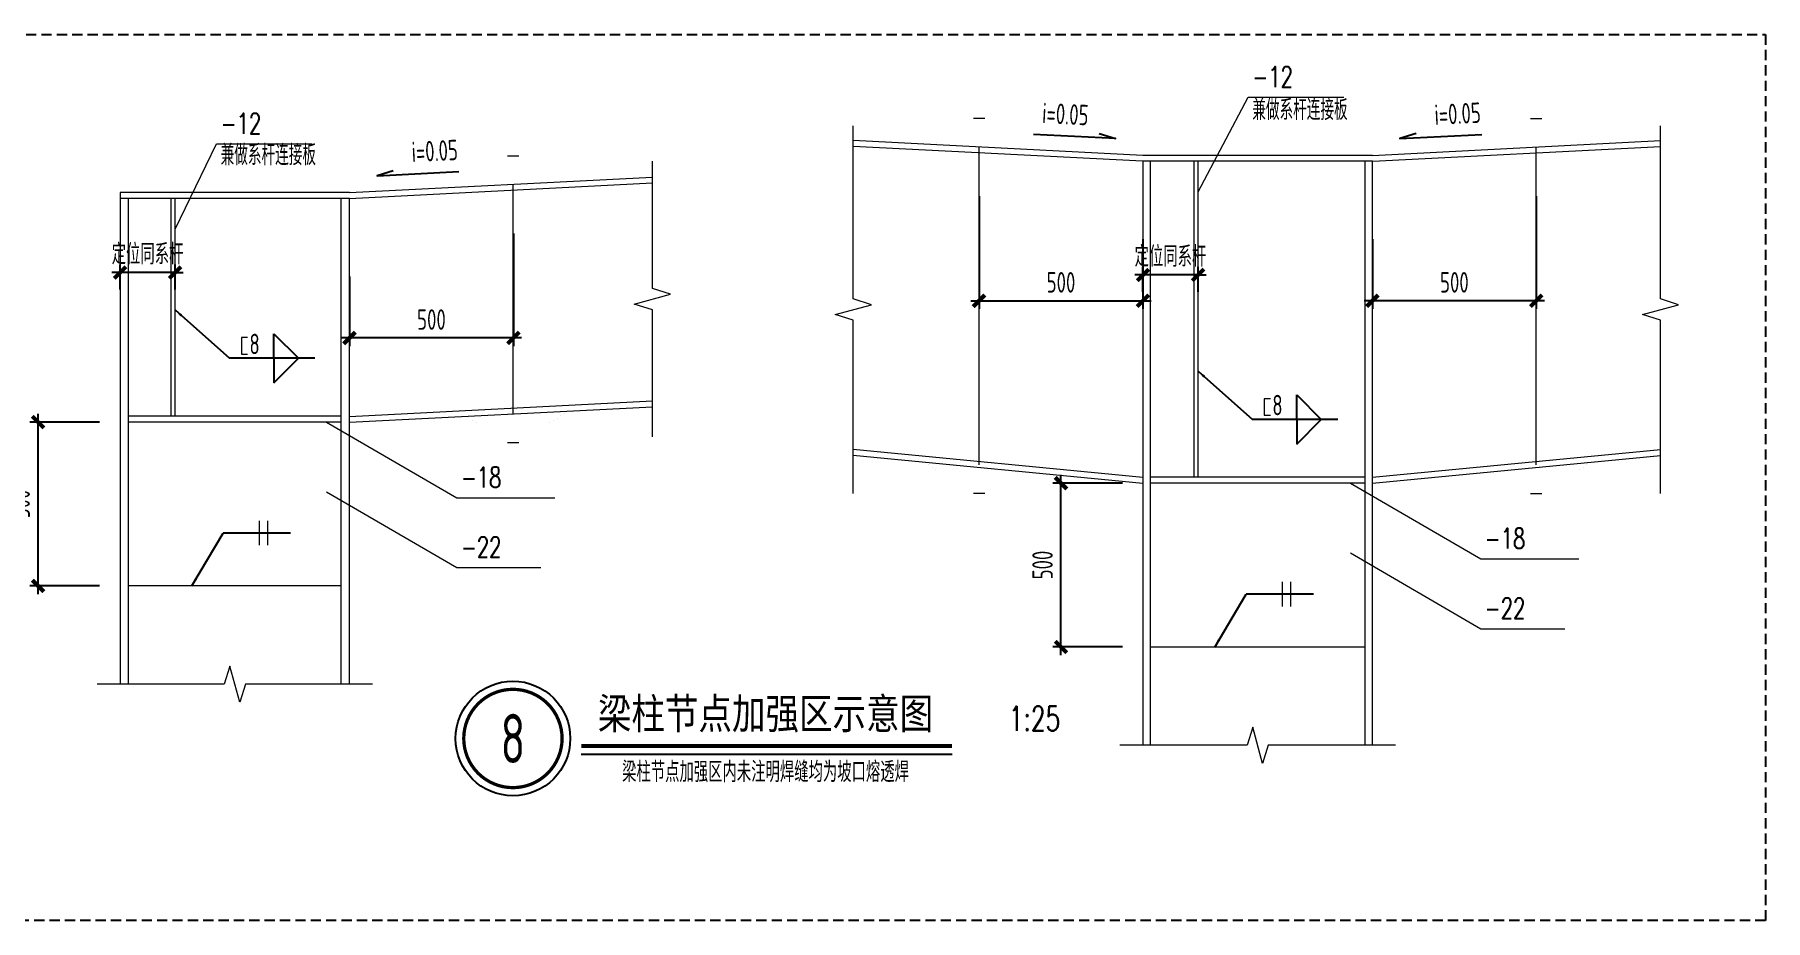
# Model space of a CAD drawing. Extents: x -1201378 to 2367219, y -619313 to 244905.
# Drawn here: x 383990 to 426227, y -423072 to -401450 of the extents above; entities that cross this region are included whole.
import ezdxf
from ezdxf.enums import TextEntityAlignment as Align

# ---------------------------------------------------------------- set-up
doc = ezdxf.new("R2010")
doc.units = 0
doc.header["$LTSCALE"] = 1000
doc.linetypes.add('HIDDEN', pattern=[0.375, 0.25, -0.125])
doc.layers.get('0').update_dxf_attribs({"linetype": 'CONTINUOUS'})
doc.layers.get('Defpoints').update_dxf_attribs({"linetype": 'CONTINUOUS'})
for name, color, linetype, lineweight in [('S-bkl', 4, 'CONTINUOUS', 0), ('S-dim', 81, 'CONTINUOUS', 0), ('THIN', 7, 'CONTINUOUS', 0), ('梁_主零件_实线', 141, 'CONTINUOUS', 18), ('梁_零件_实线', 3, 'CONTINUOUS', 18)]:
    doc.layers.add(name, color=color, linetype=linetype, lineweight=lineweight)
for name, color, linetype in [('S-SHAPE2', 165, 'HIDDEN'), ('S-TEXT', 21, 'CONTINUOUS'), ('TEXT', 7, 'CONTINUOUS'), ('WELD', 7, 'CONTINUOUS'), ('WELD_TEXT', 7, 'CONTINUOUS')]:
    doc.layers.add(name, color=color, linetype=linetype)
doc.styles.add('TSSD_Dimension', font='tssdeng.shx', dxfattribs={"width": 0.7, "bigfont": 'hztxt.shx'})
doc.styles.add('TSSD_Label', font='tssdeng.shx', dxfattribs={"width": 0.7, "bigfont": 'hztxt.shx'})
doc.styles.add('TSSD_Norm', font='tj-romans1.shx', dxfattribs={"bigfont": 'tj-hztxt.shx'})
doc.styles.add('TSSD_Num', font='tssdeng.shx', dxfattribs={"width": 0.7, "bigfont": 'Hztxt.shx'})
doc.styles.add('TSSD_Rein', font='tj-romans1.shx', dxfattribs={"width": 0.7, "bigfont": 'tj-hztxt.shx'})
doc.styles.add('黑体', font='simhei.ttf', dxfattribs={"width": 0.8})
doc.dimstyles.new('TSSD_25_200', dxfattribs={"dimtxt": 500, "dimasz": 200, "dimexe": 200, "dimexo": 500, "dimgap": 200, "dimtad": 1, "dimdec": 0, "dimlfac": 0.125, "dimzin": 0, "dimdsep": 46, "dimtxsty": 'TSSD_Dimension', "dimblk": 'ARCHTICK', "dimcen": 0, "dimdle": 200, "dimclrt": 7, "dimadec": 0, "dimazin": 0, "dimtfac": 1, "dimtdec": 0, "dimtix": 1, "dimtmove": 2, "dimatfit": 3, "dimfxl": 1, "dimtolj": 1, "dimtzin": 0, "dimarcsym": 0})
doc.dimstyles.new('TSSD_LEADER_STYLE_200.0', dxfattribs={"dimtxt": 0.18, "dimasz": 200, "dimexe": 0.18, "dimexo": 0.0625, "dimgap": 0.09, "dimtad": 0, "dimtih": 1, "dimtoh": 1, "dimdec": 4, "dimzin": 0, "dimdsep": 46, "dimtxsty": 'Standard', "dimcen": 0.09, "dimadec": 0, "dimazin": 0, "dimtfac": 1, "dimtdec": 4, "dimtofl": 0, "dimtmove": 0, "dimatfit": 3, "dimfxl": 1, "dimtolj": 1, "dimtzin": 0, "dimarcsym": 0})

# ---------------------------------------------------------------- blocks, each defined once
blk = doc.blocks.new('_ArchTick')
at = {"color": 0, "linetype": 'ByBlock', "const_width": 0.5}
blk.add_lwpolyline([(-0.71, -0.71), (0.71, 0.71)], dxfattribs=at)
blk = doc.blocks.new('*D6124')
at = {"layer": 'Defpoints', "color": 0, "transparency": 16777216}
for p in [(384074, -410907), (386074, -410907), (386074, -414907)]:
    blk.add_point(p, dxfattribs=at)
at = {"layer": 'S-dim', "color": 0, "lineweight": -2, "transparency": 16777216}
for p, q in [((385574, -410907), (383874, -410907)), ((384074, -415107), (384074, -410707)), ((385574, -414907), (383874, -414907))]:
    blk.add_line(p, q, dxfattribs=at)
at = {"layer": 'S-dim', "color": 0, "lineweight": -2, "transparency": 16777216, "xscale": 200, "yscale": 200, "zscale": 200}
for p, rotation in [((384074, -410907), 90), ((384074, -414907), 270)]:
    blk.add_blockref('_ArchTick', p, dxfattribs=dict(at, rotation=rotation))
at = {"layer": 'S-dim', "color": 7, "transparency": 16777216, "insert": (383624, -412907), "char_height": 500, "attachment_point": 5, "rotation": 90, "style": 'TSSD_Dimension'}
blk.add_mtext('\\A1;500', dxfattribs=at)
blk = doc.blocks.new('*D6125')
at = {"layer": 'Defpoints', "color": 0, "transparency": 16777216}
for p in [(409037, -412398), (411037, -412398), (411037, -416398)]:
    blk.add_point(p, dxfattribs=at)
at = {"layer": 'S-dim', "color": 0, "lineweight": -2, "transparency": 16777216}
for p, q in [((409037, -416598), (409037, -412198)), ((410537, -412398), (408837, -412398)), ((410537, -416398), (408837, -416398))]:
    blk.add_line(p, q, dxfattribs=at)
at = {"layer": 'S-dim', "color": 0, "lineweight": -2, "transparency": 16777216, "xscale": 200, "yscale": 200, "zscale": 200}
for p, rotation in [((409037, -412398), 90), ((409037, -416398), 270)]:
    blk.add_blockref('_ArchTick', p, dxfattribs=dict(at, rotation=rotation))
at = {"layer": 'S-dim', "color": 7, "transparency": 16777216, "insert": (408587, -414398), "char_height": 500, "attachment_point": 5, "rotation": 90, "style": 'TSSD_Dimension'}
blk.add_mtext('\\A1;500', dxfattribs=at)
blk = doc.blocks.new('_WELD004')
at = {"color": 0, "linetype": 'ByBlock'}
for p, q in [((0, 1), (1, 0)), ((0, 0), (0, 1))]:
    blk.add_line(p, q, dxfattribs=at)
blk = doc.blocks.new('*D6212')
at = {"layer": 'Defpoints', "color": 0, "transparency": 16777216}
for p in [(395674, -405806), (391674, -406855), (391674, -408855)]:
    blk.add_point(p, dxfattribs=at)
at = {"layer": 'S-dim', "color": 0, "lineweight": -2, "transparency": 16777216}
for p, q in [((395674, -406306), (395674, -409055)), ((391674, -407355), (391674, -409055)), ((395874, -408855), (391474, -408855))]:
    blk.add_line(p, q, dxfattribs=at)
at = {"layer": 'S-dim', "color": 0, "lineweight": -2, "transparency": 16777216, "xscale": 200, "yscale": 200, "zscale": 200, "rotation": 180}
blk.add_blockref('_ArchTick', (391674, -408855), dxfattribs=at)
at = {"layer": 'S-dim', "color": 0, "lineweight": -2, "transparency": 16777216, "xscale": 200, "yscale": 200, "zscale": 200}
blk.add_blockref('_ArchTick', (395674, -408855), dxfattribs=at)
at = {"layer": 'S-dim', "color": 7, "transparency": 16777216, "insert": (393674, -408405), "char_height": 500, "attachment_point": 5, "style": 'TSSD_Dimension'}
blk.add_mtext('\\A1;500', dxfattribs=at)
blk = doc.blocks.new('*D6213')
at = {"layer": 'Defpoints', "color": 0, "transparency": 16777216}
for p in [(386074, -407260), (386074, -408171), (387418, -408171)]:
    blk.add_point(p, dxfattribs=at)
at = {"layer": 'S-dim', "color": 0, "lineweight": -2, "transparency": 16777216}
for p, q in [((386074, -407671), (386074, -407060)), ((387418, -407671), (387418, -407060)), ((386074, -407260), (385874, -407260)), ((387418, -407260), (386074, -407260)), ((387418, -407260), (387618, -407260))]:
    blk.add_line(p, q, dxfattribs=at)
at = {"layer": 'S-dim', "color": 0, "lineweight": -2, "transparency": 16777216, "xscale": 200, "yscale": 200, "zscale": 200}
blk.add_blockref('_ArchTick', (386074, -407260), dxfattribs=at)
at = {"layer": 'S-dim', "color": 0, "lineweight": -2, "transparency": 16777216, "xscale": 200, "yscale": 200, "zscale": 200, "rotation": 180}
blk.add_blockref('_ArchTick', (387418, -407260), dxfattribs=at)
at = {"layer": 'S-dim', "color": 7, "transparency": 16777216, "insert": (386746, -406810), "char_height": 500, "attachment_point": 5, "style": 'TSSD_Dimension'}
blk.add_mtext('\\A1;定位同系杆', dxfattribs=at)
blk = doc.blocks.new('*D6214')
at = {"layer": 'Defpoints', "color": 0, "transparency": 16777216}
for p in [(411037, -407317), (411037, -408227), (412381, -408227)]:
    blk.add_point(p, dxfattribs=at)
at = {"layer": 'S-dim', "color": 0, "lineweight": -2, "transparency": 16777216}
for p, q in [((411037, -407727), (411037, -407117)), ((412381, -407727), (412381, -407117)), ((411037, -407317), (410837, -407317)), ((412381, -407317), (411037, -407317)), ((412381, -407317), (412581, -407317))]:
    blk.add_line(p, q, dxfattribs=at)
at = {"layer": 'S-dim', "color": 0, "lineweight": -2, "transparency": 16777216, "xscale": 200, "yscale": 200, "zscale": 200}
blk.add_blockref('_ArchTick', (411037, -407317), dxfattribs=at)
at = {"layer": 'S-dim', "color": 0, "lineweight": -2, "transparency": 16777216, "xscale": 200, "yscale": 200, "zscale": 200, "rotation": 180}
blk.add_blockref('_ArchTick', (412381, -407317), dxfattribs=at)
at = {"layer": 'S-dim', "color": 7, "transparency": 16777216, "insert": (411709, -406867), "char_height": 500, "attachment_point": 5, "style": 'TSSD_Dimension'}
blk.add_mtext('\\A1;定位同系杆', dxfattribs=at)
blk = doc.blocks.new('*D6215')
at = {"layer": 'Defpoints', "color": 0, "transparency": 16777216}
for p in [(420637, -404897), (416637, -405947), (416637, -407947)]:
    blk.add_point(p, dxfattribs=at)
at = {"layer": 'S-dim', "color": 0, "lineweight": -2, "transparency": 16777216}
for p, q in [((420637, -405397), (420637, -408147)), ((416637, -406447), (416637, -408147)), ((420837, -407947), (416437, -407947))]:
    blk.add_line(p, q, dxfattribs=at)
at = {"layer": 'S-dim', "color": 0, "lineweight": -2, "transparency": 16777216, "xscale": 200, "yscale": 200, "zscale": 200, "rotation": 180}
blk.add_blockref('_ArchTick', (416637, -407947), dxfattribs=at)
at = {"layer": 'S-dim', "color": 0, "lineweight": -2, "transparency": 16777216, "xscale": 200, "yscale": 200, "zscale": 200}
blk.add_blockref('_ArchTick', (420637, -407947), dxfattribs=at)
at = {"layer": 'S-dim', "color": 7, "transparency": 16777216, "insert": (418637, -407497), "char_height": 500, "attachment_point": 5, "style": 'TSSD_Dimension'}
blk.add_mtext('\\A1;500', dxfattribs=at)
blk = doc.blocks.new('*D6216')
at = {"layer": 'Defpoints', "color": 0, "transparency": 16777216}
for p in [(407037, -404897), (411037, -405947), (411037, -407947)]:
    blk.add_point(p, dxfattribs=at)
at = {"layer": 'S-dim', "color": 0, "lineweight": -2, "transparency": 16777216}
for p, q in [((407037, -405397), (407037, -408147)), ((411037, -406447), (411037, -408147)), ((406837, -407947), (411237, -407947))]:
    blk.add_line(p, q, dxfattribs=at)
at = {"layer": 'S-dim', "color": 0, "lineweight": -2, "transparency": 16777216, "xscale": 200, "yscale": 200, "zscale": 200, "rotation": 180}
blk.add_blockref('_ArchTick', (407037, -407947), dxfattribs=at)
at = {"layer": 'S-dim', "color": 0, "lineweight": -2, "transparency": 16777216, "xscale": 200, "yscale": 200, "zscale": 200}
blk.add_blockref('_ArchTick', (411037, -407947), dxfattribs=at)
at = {"layer": 'S-dim', "color": 7, "transparency": 16777216, "insert": (409037, -407497), "char_height": 500, "attachment_point": 5, "style": 'TSSD_Dimension'}
blk.add_mtext('\\A1;500', dxfattribs=at)
blk = doc.blocks.new('ts_idx2')
at = {"layer": 'THIN', "color": 0, "linetype": 'ByBlock', "lineweight": -2, "const_width": 0.0333}
blk.add_lwpolyline([(-0.5, 0, 1), (0.5, 0, 1)], format="xyb", close=True, dxfattribs=at)
at = {"layer": 'THIN', "color": 0, "linetype": 'ByBlock', "lineweight": -2}
blk.add_circle((0, 0), 0.583, dxfattribs=at)
at = {"layer": 'THIN', "color": 0, "linetype": 'ByBlock', "lineweight": -2, "style": 'TSSD_Num', "width": 0.7}
blk.add_attdef('A', text='', height=0.5, dxfattribs=at).set_placement((0, 0), align=Align.MIDDLE_CENTER)

msp = doc.modelspace()

# ---------------------------------------------------------------- linework, layer by layer
at = {"layer": 'S-bkl'}
for p, q in [((411036.8, -404398.3), (403968.8, -404035.8)), ((411029.4, -404542.1), (403968.8, -404180)), ((407040.2, -411953.2), (407040.2, -404193.1)), ((416636.8, -404398.3), (423665.6, -404037.8)), ((416644.2, -404542.1), (423665.6, -404182)), ((420633.4, -411953.2), (420633.4, -404193.1)), ((416636.8, -404398.3), (411036.8, -404398.3)), ((416636.8, -404542.3), (411036.8, -404542.3)), ((411036.8, -404542.3), (411036.8, -418798.3)), ((411212.8, -404542.3), (411212.8, -418798.3)), ((412284.8, -412254.3), (412284.8, -404542.3)), ((412380.8, -412254.3), (412380.8, -404542.3)), ((416460.8, -418798.3), (416460.8, -404542.3)), ((416636.8, -418798.3), (416636.8, -404542.3)), ((391673.8, -405306.8), (399064.6, -404927.8)), ((391673.8, -405306.8), (386073.8, -405306.8)), ((386073.8, -405306.8), (386073.8, -417306.8)), ((391673.8, -405450.8), (386073.8, -405450.8)), ((386273.8, -405450.8), (386273.8, -417306.8)), ((387321.8, -410762.8), (387321.8, -405450.8)), ((387417.8, -410762.8), (387417.8, -405450.8)), ((391473.8, -417306.8), (391473.8, -405450.8)), ((391673.8, -405451), (399064.6, -405071.9)), ((391673.8, -417306.8), (391673.8, -405450.8)), ((395670.4, -410709.2), (395670.4, -405101.8)), ((391673.8, -410769.9), (399064.6, -410390.9)), ((391673.8, -410914.1), (399064.6, -410535.1)), ((391473.8, -410762.8), (386273.8, -410762.8)), ((391473.8, -410906.8), (386273.8, -410906.8)), ((403968.8, -411573.2), (411036.8, -412253.6)), ((403968.8, -411717.9), (411036.8, -412398.3)), ((416636.8, -412253.6), (423665.6, -411577)), ((416636.8, -412398.3), (423665.6, -411721.7)), ((416460.8, -412254.3), (411212.8, -412254.3)), ((416460.8, -412398.3), (411212.8, -412398.3)), ((391473.8, -414906.8), (386273.8, -414906.8)), ((416460.8, -416398.3), (411212.8, -416398.3))]:
    msp.add_line(p, q, dxfattribs=at)
at = {"layer": 'S-SHAPE2'}
msp.add_lwpolyline([(381530.6, -401450.1), (426227.1, -401450.1), (426227.1, -423071.7), (381530.6, -423071.7)], close=True, dxfattribs=at)
at = {"layer": 'S-TEXT', "const_width": 100}
msp.add_lwpolyline([(397328.9, -418815.8), (406380.8, -418815.8)], dxfattribs=at)
at = {"layer": 'S-TEXT'}
msp.add_lwpolyline([(397328.9, -419015.8), (406380.8, -419015.8)], dxfattribs=at)
at = {"layer": 'TEXT'}
for points in [[(409969.4, -403865.3), (410363.9, -403985.2), (408366.4, -403885.3)], [(417704.2, -403865.3), (417309.7, -403985.2), (419307.2, -403885.3)], [(392741.2, -404773.8), (392346.7, -404893.7), (394344.2, -404793.8)]]:
    msp.add_lwpolyline(points, dxfattribs=at)
at = {"layer": 'THIN'}
for p, q in [((389472.5, -413316.2), (389472.5, -413916.2)), ((389672.5, -413316.2), (389672.5, -413916.2)), ((414435.5, -414807.7), (414435.5, -415407.7)), ((414635.5, -414807.7), (414635.5, -415407.7))]:
    msp.add_line(p, q, dxfattribs=at)
for points in [[(412380.8, -405289.9), (413605.6, -402981.1), (415939.1, -402981.1)], [(403968.8, -412650.2), (403968.8, -408422.2), (403528.8, -408282.2), (404408.8, -408042.2), (403968.8, -407902.2), (403968.8, -403674.2)], [(423665.6, -412650.2), (423665.6, -408422.2), (423225.6, -408282.2), (424105.6, -408042.2), (423665.6, -407902.2), (423665.6, -403674.2)], [(387417.8, -406198.4), (388429.3, -404120.2), (390762.8, -404120.2)], [(399064.6, -411270.4), (399064.6, -408166.7), (398624.6, -408026.7), (399504.6, -407786.7), (399064.6, -407646.7), (399064.6, -404543)], [(389186.1, -408846.6), (389036.1, -408846.6), (389036.1, -409246.6), (389186.1, -409246.6)], [(414149.1, -410338.1), (413999.1, -410338.1), (413999.1, -410738.1), (414149.1, -410738.1)], [(391112.9, -410906.8), (394292, -412754.9), (396685.3, -412754.9)], [(391112.9, -412611.3), (394292, -414459.4), (396344.7, -414459.4)], [(416099.9, -412398.3), (419279, -414246.3), (421672.3, -414246.3)], [(416099.9, -414102.8), (419279, -415950.9), (421331.8, -415950.9)], [(392233.8, -417306.8), (389133.8, -417306.8), (388993.8, -417746.8), (388753.8, -416866.8), (388613.8, -417306.8), (385513.8, -417306.8)], [(417196.8, -418798.3), (414096.8, -418798.3), (413956.8, -419238.3), (413716.8, -418358.3), (413576.8, -418798.3), (410476.8, -418798.3)]]:
    msp.add_lwpolyline(points, dxfattribs=at)
at = {"layer": 'WELD'}
for p, q in [((390831.2, -409352), (388745.9, -409352)), ((415794.3, -410843.5), (413708.9, -410843.5)), ((390237.9, -413616.2), (388592, -413616.2)), ((415200.9, -415107.7), (413555, -415107.7))]:
    msp.add_line(p, q, dxfattribs=at)
at = {"layer": '梁_主零件_实线', "ltscale": 100}
for points in [[(406900.2, -406516.8, 0.1, 0.1, 0), (406900.2, -404197, 0.1, 0.1, 0)], [(407180.2, -404197, 0.1, 0.1, 0), (407180.2, -406516.8, 0.1, 0.1, 0)], [(420493.4, -404197, 0.1, 0.1, 0), (420493.4, -406516.8, 0.1, 0.1, 0)], [(420773.4, -406516.8, 0.1, 0.1, 0), (420773.4, -404197, 0.1, 0.1, 0)], [(395530.4, -405105.7, 0.1, 0.1, 0), (395530.4, -407425.5, 0.1, 0.1, 0)], [(395810.4, -407425.5, 0.1, 0.1, 0), (395810.4, -405105.7, 0.1, 0.1, 0)]]:
    msp.add_lwpolyline(points, format="xyseb", dxfattribs=at)
at = {"layer": '梁_零件_实线', "ltscale": 100}
for p, q in [((407180.2, -403497), (406900.2, -403497)), ((420493.4, -403497), (420773.4, -403497)), ((395530.4, -404405.7), (395810.4, -404405.7)), ((395530.4, -411405.3), (395810.4, -411405.3)), ((407180.2, -412649.3), (406900.2, -412649.3)), ((420493.4, -412649.3), (420773.4, -412649.3))]:
    msp.add_line(p, q, dxfattribs=at)
at = {"layer": '梁_零件_实线', "ltscale": 100, "const_width": 0.1}
for points in [[(406900.2, -403497), (405893.7, -404137.5)], [(407180.2, -403497), (408382.2, -404261.9)], [(420493.4, -403497), (419291.4, -404261.9)], [(420773.4, -403497), (421779.9, -404137.5)], [(395530.4, -404405.7), (394328.4, -405170.6)], [(395810.4, -404405.7), (396816.9, -405046.2)], [(395530.4, -411405.3), (394523.9, -410764.8)], [(395810.4, -411405.3), (397012.4, -410640.4)], [(406900.2, -412649.3), (405698.1, -411884.4)], [(407180.2, -412649.3), (408029.5, -412108.8)], [(420493.4, -412649.3), (419644.1, -412108.8)], [(420773.4, -412649.3), (421975.5, -411884.4)]]:
    msp.add_lwpolyline(points, dxfattribs=at)
at = {"layer": '梁_零件_实线', "ltscale": 100}
for points in [[(406900.2, -412649.3, 0.1, 0.1, 0), (406900.2, -403497, 0.1, 0.1, 0)], [(407040.2, -403497, 0.1, 0.1, 0), (407040.2, -412649.3, 0.1, 0.1, 0)], [(407180.2, -412649.3, 0.1, 0.1, 0), (407180.2, -403497, 0.1, 0.1, 0)], [(420493.4, -412649.3, 0.1, 0.1, 0), (420493.4, -403497, 0.1, 0.1, 0)], [(420633.4, -403497, 0.1, 0.1, 0), (420633.4, -412649.3, 0.1, 0.1, 0)], [(420773.4, -412649.3, 0.1, 0.1, 0), (420773.4, -403497, 0.1, 0.1, 0)], [(395530.4, -411405.3, 0.1, 0.1, 0), (395530.4, -404405.7, 0.1, 0.1, 0)], [(395670.4, -404405.7, 0.1, 0.1, 0), (395670.4, -411405.3, 0.1, 0.1, 0)], [(395810.4, -411405.3, 0.1, 0.1, 0), (395810.4, -404405.7, 0.1, 0.1, 0)]]:
    msp.add_lwpolyline(points, format="xyseb", dxfattribs=at)

# ---------------------------------------------------------------- block references
at = {"layer": 'S-TEXT'}
ref = msp.add_blockref('ts_idx2', (395661.9, -418631.4), dxfattribs=dict(at, xscale=2400, yscale=2400, zscale=2400))
ref.add_attrib('1', '8', dxfattribs={"layer": 'THIN', "height": 1200, "style": 'TSSD_Num', "width": 0.7}).set_placement((395661.9, -418631.4), align=Align.MIDDLE_CENTER)
at = {"layer": 'WELD', "xscale": 600, "yscale": 600, "zscale": 600}
for p in [(389826.4, -409352), (414789.4, -410843.5)]:
    msp.add_blockref('_WELD004', p, dxfattribs=at)
at = {"layer": 'WELD', "xscale": -600, "yscale": 600, "zscale": 600, "rotation": 180}
for p in [(389826.4, -409352), (414789.4, -410843.5)]:
    msp.add_blockref('_WELD004', p, dxfattribs=at)

# ---------------------------------------------------------------- texts
at = {"layer": 'S-TEXT', "style": '黑体', "width": 0.8}
msp.add_text('梁柱节点加强区示意图', height=750, dxfattribs=at).set_placement((401826.6, -418623.7), align=Align.BOTTOM_CENTER)
at = {"layer": 'S-TEXT', "style": 'TSSD_Norm', "width": 0.7}
msp.add_text('1:25', height=600, dxfattribs=at).set_placement((407760.3, -418623.7), align=Align.BOTTOM_LEFT)
at = {"layer": 'S-TEXT', "style": 'TSSD_Label', "width": 0.7}
msp.add_text('梁柱节点加强区内未注明焊缝均为坡口熔透焊', height=500, dxfattribs=at).set_placement((401826.6, -419197.6), align=Align.TOP_CENTER)
at = {"layer": 'THIN', "style": 'TSSD_Rein', "width": 0.7}
for s, p in [('-12', (413705.6, -402881.1)), ('兼做系杆连接板', (413705.6, -403686.7)), ('-12', (388529.3, -404020.2)), ('兼做系杆连接板', (388529.3, -404787.8)), ('-18', (394392, -412654.9)), ('-18', (419379, -414146.3)), ('-22', (394392, -414359.4)), ('-22', (419379, -415850.9))]:
    msp.add_text(s, height=500, dxfattribs=at).set_placement(p, align=Align.BOTTOM_LEFT)
at = {"layer": 'THIN', "style": 'TSSD_Label', "width": 0.7}
for rotation, p in [(357.13759, (409690.6, -403818)), (2.86241, (419300.6, -403752.1)), (2.86241, (394337.6, -404660.6))]:
    msp.add_text('i=0.05', height=500, rotation=rotation, dxfattribs=at).set_placement(p, align=Align.BOTTOM_RIGHT)
at = {"layer": 'WELD_TEXT', "style": 'TSSD_Dimension', "width": 0.7}
for p in [(389231.3, -409252), (414194.3, -410743.5)]:
    msp.add_text('8', height=500, dxfattribs=at).set_placement(p)

# ---------------------------------------------------------------- dimensions: what is measured, and where the dimension line sits
at = {"layer": 'S-dim'}
dim = msp.add_linear_dim(base=(411036.8, -407946.6), p1=(407036.8, -404896.9), p2=(411036.8, -405946.6), dimstyle='TSSD_25_200', dxfattribs=at)
dim.commit()
dim.dimension.update_dxf_attribs({"geometry": '*D6216', "text_midpoint": (409036.8, -407496.6)})
for base, p1, p2, angle, picture, middle in [((416636.8, -407946.6), (420636.8, -404896.9), (416636.8, -405946.6), 180, '*D6215', (418636.8, -407496.6)), ((391673.8, -408855.4), (395673.8, -405805.6), (391673.8, -406855.4), 180, '*D6212', (393673.8, -408405.4)), ((384073.8, -410906.8), (386073.8, -414906.8), (386073.8, -410906.8), 90, '*D6124', (383623.8, -412906.8)), ((409036.8, -412398.3), (411036.8, -416398.3), (411036.8, -412398.3), 90, '*D6125', (408586.8, -414398.3))]:
    dim = msp.add_linear_dim(base=base, p1=p1, p2=p2, angle=angle, dimstyle='TSSD_25_200', dxfattribs=at)
    dim.commit()
    dim.dimension.update_dxf_attribs({"geometry": picture, "text_midpoint": middle})
for base, p1, p2, picture, middle in [((386073.8, -407260.4), (387417.8, -408170.9), (386073.8, -408170.9), '*D6213', (386745.8, -406810.4)), ((411036.8, -407316.5), (412380.8, -408227), (411036.8, -408227), '*D6214', (411708.8, -406866.5))]:
    dim = msp.add_linear_dim(base=base, p1=p1, p2=p2, text='定位同系杆', dimstyle='TSSD_25_200', dxfattribs=at)
    dim.commit()
    dim.dimension.update_dxf_attribs({"geometry": picture, "text_midpoint": middle})

# ---------------------------------------------------------------- leaders
at = {"layer": 'WELD'}
for points in [[(387417.8, -408170.9), (388745.9, -409352)], [(412380.8, -409662.4), (413708.9, -410843.5)], [(387826.1, -414906.8), (388592, -413616.2)], [(412789.1, -416398.3), (413555, -415107.7)]]:
    msp.add_leader(points, dimstyle='TSSD_LEADER_STYLE_200.0', dxfattribs=at)

doc.saveas('drawing.dxf')
